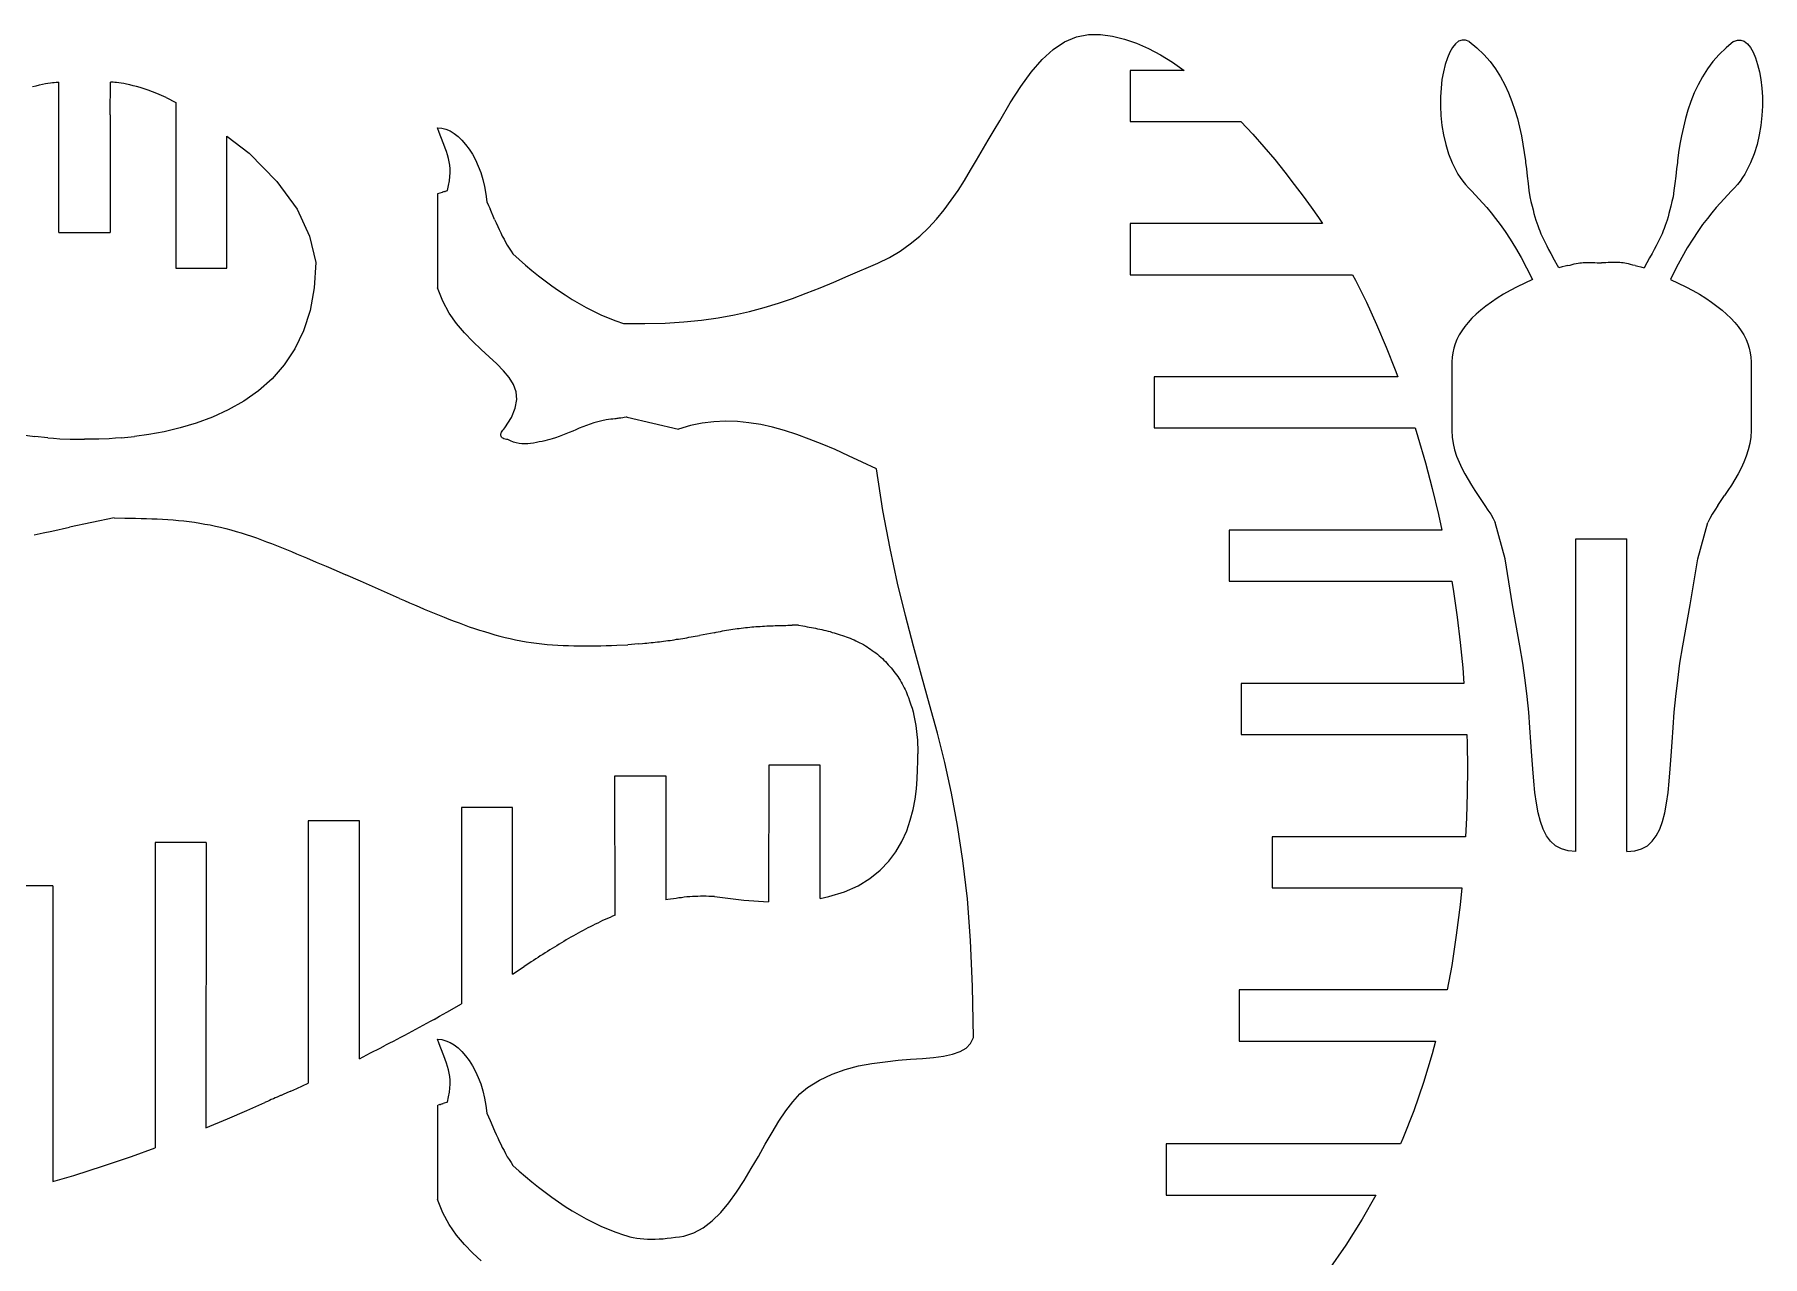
# Model space of a CAD drawing. Header units: inches. Extents: x -115 to 101, y -97 to 101.
# Drawn here: x -0.7 to 100.8, y 28.8 to 100.6 of the extents above; entities that cross this region are included whole.
import ezdxf

# ---------------------------------------------------------------- set-up
doc = ezdxf.new("R2010")
doc.units = ezdxf.units.IN
doc.header["$MEASUREMENT"] = 0

msp = doc.modelspace()

# ---------------------------------------------------------------- linework, layer by layer
for p, q in [((59.8, 100.14), (60.5, 100.44)), ((60.5, 100.44), (61.21, 100.57)), ((61.21, 100.57), (61.91, 100.57)), ((61.91, 100.57), (62.61, 100.48)), ((62.61, 100.48), (63.31, 100.31)), ((58.48, 99.1), (59.13, 99.69)), ((59.13, 99.69), (59.8, 100.14)), ((63.31, 100.31), (64.02, 100.07)), ((64.02, 100.07), (64.72, 99.76)), ((64.72, 99.76), (65.43, 99.38)), ((82.41, 99.53), (82.27, 99.2)), ((82.57, 99.81), (82.41, 99.53)), ((82.74, 100.03), (82.57, 99.81)), ((82.93, 100.18), (82.74, 100.03)), ((83.13, 100.25), (82.93, 100.18)), ((83.34, 100.25), (83.13, 100.25)), ((83.55, 100.16), (83.34, 100.25)), ((83.55, 100.16), (84, 99.79)), ((84, 99.79), (84.4, 99.4)), ((98.63, 99.79), (98.22, 99.4)), ((99.07, 100.16), (98.63, 99.79)), ((99.07, 100.16), (99.29, 100.25)), ((99.29, 100.25), (99.5, 100.25)), ((99.5, 100.25), (99.69, 100.18)), ((99.69, 100.18), (99.88, 100.03)), ((99.88, 100.03), (100.06, 99.81)), ((100.06, 99.81), (100.22, 99.53)), ((100.22, 99.53), (100.36, 99.2)), ((57.84, 98.37), (58.48, 99.1)), ((66.82, 98.47), (63.65, 98.47)), ((63.65, 98.47), (63.65, 95.47)), ((65.43, 99.38), (66.13, 98.95)), ((66.13, 98.95), (66.82, 98.47)), ((82.04, 98.39), (81.95, 97.93)), ((82.14, 98.82), (82.04, 98.39)), ((82.27, 99.2), (82.14, 98.82)), ((84.4, 99.4), (84.77, 98.99)), ((84.77, 98.99), (85.09, 98.55)), ((85.09, 98.55), (85.38, 98.09)), ((97.53, 98.55), (97.24, 98.09)), ((97.86, 98.99), (97.53, 98.55)), ((98.22, 99.4), (97.86, 98.99)), ((100.36, 99.2), (100.48, 98.82)), ((100.48, 98.82), (100.59, 98.39)), ((100.59, 98.39), (100.67, 97.93)), ((-0.78, 97.52), (-0.58, 97.57)), ((-0.58, 97.57), (-0.38, 97.62)), ((-0.38, 97.62), (-0.2, 97.66)), ((-0.2, 97.66), (-0.03, 97.69)), ((-0.03, 97.69), (0.12, 97.72)), ((0.12, 97.72), (0.26, 97.74)), ((0.26, 97.74), (0.38, 97.75)), ((0.38, 97.75), (0.49, 97.76)), ((0.49, 97.76), (0.59, 97.77)), ((0.59, 97.77), (0.66, 97.78)), ((0.66, 97.78), (0.72, 97.78)), ((0.72, 97.78), (0.76, 97.78)), ((0.76, 95.85), (0.76, 97.78)), ((3.77, 95.85), (3.78, 97.78)), ((3.82, 97.78), (3.78, 97.78)), ((3.87, 97.78), (3.82, 97.78)), ((3.95, 97.77), (3.87, 97.78)), ((4.04, 97.76), (3.95, 97.77)), ((4.15, 97.75), (4.04, 97.76)), ((4.27, 97.74), (4.15, 97.75)), ((4.41, 97.72), (4.27, 97.74)), ((4.57, 97.69), (4.41, 97.72)), ((4.73, 97.66), (4.57, 97.69)), ((4.92, 97.62), (4.73, 97.66)), ((5.11, 97.57), (4.92, 97.62)), ((5.32, 97.52), (5.11, 97.57)), ((5.54, 97.46), (5.32, 97.52)), ((5.76, 97.39), (5.54, 97.46)), ((6, 97.3), (5.76, 97.39)), ((56.61, 96.57), (57.22, 97.53)), ((57.22, 97.53), (57.84, 98.37)), ((81.9, 97.43), (81.86, 96.91)), ((81.95, 97.93), (81.9, 97.43)), ((85.38, 98.09), (85.64, 97.62)), ((85.64, 97.62), (85.86, 97.14)), ((96.99, 97.62), (96.76, 97.14)), ((97.24, 98.09), (96.99, 97.62)), ((100.67, 97.93), (100.73, 97.43)), ((100.73, 97.43), (100.76, 96.91)), ((6.25, 97.21), (6, 97.3)), ((6.51, 97.11), (6.25, 97.21)), ((6.78, 96.99), (6.51, 97.11)), ((7.06, 96.87), (6.78, 96.99)), ((7.06, 96.87), (7.62, 96.59)), ((7.62, 96.59), (7.62, 86.85)), ((56, 95.51), (56.61, 96.57)), ((81.86, 96.91), (81.86, 96.36)), ((81.86, 96.36), (81.89, 95.81)), ((85.86, 97.14), (86.06, 96.64)), ((86.06, 96.64), (86.23, 96.14)), ((96.56, 96.64), (96.39, 96.14)), ((96.76, 97.14), (96.56, 96.64)), ((100.76, 96.36), (100.73, 95.81)), ((100.76, 96.91), (100.76, 96.36)), ((0.76, 88.95), (0.76, 95.85)), ((3.77, 95.85), (3.77, 88.95)), ((55.66, 94.95), (56, 95.51)), ((63.65, 95.47), (70.15, 95.47)), ((70.15, 95.47), (70.84, 94.72)), ((81.89, 95.81), (81.95, 95.24)), ((86.23, 96.14), (86.38, 95.64)), ((86.38, 95.64), (86.5, 95.13)), ((96.25, 95.64), (96.12, 95.13)), ((96.39, 96.14), (96.25, 95.64)), ((100.73, 95.81), (100.67, 95.24)), ((10.62, 94.6), (11.92, 93.6)), ((10.62, 86.85), (10.62, 94.6)), ((23.08, 94.83), (22.99, 95.1)), ((22.99, 95.1), (23.23, 95.08)), ((23.18, 94.57), (23.08, 94.83)), ((23.36, 94.12), (23.18, 94.57)), ((23.23, 95.08), (23.48, 95.01)), ((23.48, 95.01), (23.72, 94.91)), ((23.72, 94.91), (23.96, 94.76)), ((23.96, 94.76), (24.19, 94.58)), ((24.19, 94.58), (24.42, 94.37)), ((24.42, 94.37), (24.63, 94.12)), ((54.63, 93.2), (55.32, 94.38)), ((55.32, 94.38), (55.66, 94.95)), ((70.84, 94.72), (71.5, 93.97)), ((81.95, 95.24), (82.04, 94.68)), ((82.04, 94.68), (82.18, 94.12)), ((86.5, 95.13), (86.61, 94.63)), ((86.61, 94.63), (86.7, 94.13)), ((96.01, 94.63), (95.92, 94.13)), ((96.12, 95.13), (96.01, 94.63)), ((100.58, 94.68), (100.45, 94.12)), ((100.67, 95.24), (100.58, 94.68)), ((11.92, 93.6), (13.56, 91.95)), ((23.44, 93.9), (23.36, 94.12)), ((23.51, 93.7), (23.44, 93.9)), ((23.57, 93.5), (23.51, 93.7)), ((23.63, 93.3), (23.57, 93.5)), ((24.63, 94.12), (24.84, 93.85)), ((24.84, 93.85), (25.03, 93.54)), ((25.03, 93.54), (25.21, 93.21)), ((71.5, 93.97), (72.13, 93.23)), ((82.18, 94.12), (82.34, 93.57)), ((82.34, 93.57), (82.55, 93.03)), ((86.7, 94.13), (86.78, 93.64)), ((86.78, 93.64), (86.85, 93.16)), ((95.84, 93.64), (95.77, 93.16)), ((95.92, 94.13), (95.84, 93.64)), ((100.28, 93.57), (100.07, 93.03)), ((100.45, 94.12), (100.28, 93.57)), ((23.67, 93.1), (23.63, 93.3)), ((23.7, 92.9), (23.67, 93.1)), ((23.72, 92.68), (23.7, 92.9)), ((23.71, 92.23), (23.73, 92.46)), ((23.73, 92.46), (23.72, 92.68)), ((25.21, 93.21), (25.37, 92.85)), ((25.37, 92.85), (25.52, 92.47)), ((25.52, 92.47), (25.64, 92.07)), ((53.92, 92.01), (54.28, 92.6)), ((54.28, 92.6), (54.63, 93.2)), ((72.13, 93.23), (72.72, 92.49)), ((72.72, 92.49), (73.28, 91.77)), ((82.55, 93.03), (82.77, 92.61)), ((82.77, 92.61), (82.89, 92.38)), ((82.89, 92.38), (83.02, 92.17)), ((86.85, 93.16), (86.86, 93.06)), ((86.86, 93.06), (86.91, 92.69)), ((86.91, 92.69), (86.96, 92.25)), ((95.72, 92.69), (95.67, 92.25)), ((95.77, 93.06), (95.72, 92.69)), ((95.77, 93.16), (95.77, 93.06)), ((99.73, 92.38), (99.6, 92.17)), ((99.85, 92.61), (99.73, 92.38)), ((100.07, 93.03), (99.85, 92.61)), ((13.56, 91.95), (14.74, 90.32)), ((23.25, 91.3), (22.99, 91.21)), ((23.25, 91.3), (23.28, 91.31)), ((23.39, 91.35), (23.28, 91.31)), ((23.39, 91.35), (23.43, 91.36)), ((23.54, 91.4), (23.43, 91.36)), ((23.54, 91.4), (23.58, 91.41)), ((23.58, 91.41), (23.64, 91.7)), ((23.64, 91.7), (23.69, 91.98)), ((23.69, 91.98), (23.71, 92.23)), ((25.64, 92.07), (25.74, 91.64)), ((25.74, 91.64), (25.82, 91.2)), ((53.14, 90.84), (53.54, 91.42)), ((53.54, 91.42), (53.92, 92.01)), ((73.28, 91.77), (73.8, 91.08)), ((83.02, 92.17), (83.17, 91.97)), ((83.17, 91.97), (83.33, 91.77)), ((83.33, 91.77), (83.51, 91.57)), ((83.51, 91.57), (83.7, 91.37)), ((83.7, 91.37), (84.11, 90.92)), ((86.96, 92.25), (87.01, 91.82)), ((87.01, 91.82), (87.05, 91.42)), ((87.05, 91.42), (87.1, 91.04)), ((95.57, 91.42), (95.52, 91.04)), ((95.62, 91.82), (95.57, 91.42)), ((95.67, 92.25), (95.62, 91.82)), ((98.51, 90.92), (98.93, 91.37)), ((99.12, 91.57), (98.93, 91.37)), ((99.29, 91.77), (99.12, 91.57)), ((99.45, 91.97), (99.29, 91.77)), ((99.6, 92.17), (99.45, 91.97)), ((14.74, 90.32), (15.48, 88.73)), ((22.99, 91.21), (22.99, 85.69)), ((25.82, 91.2), (25.88, 90.75)), ((25.88, 90.75), (25.98, 90.54)), ((25.98, 90.54), (26.07, 90.33)), ((26.34, 89.71), (26.07, 90.33)), ((52.27, 89.74), (52.72, 90.28)), ((52.72, 90.28), (53.14, 90.84)), ((73.8, 91.08), (74.28, 90.43)), ((74.28, 90.43), (74.71, 89.83)), ((84.11, 90.92), (84.34, 90.68)), ((84.34, 90.68), (84.58, 90.41)), ((84.58, 90.41), (84.83, 90.11)), ((87.1, 91.04), (87.17, 90.76)), ((87.17, 90.76), (87.24, 90.5)), ((87.24, 90.5), (87.3, 90.27)), ((95.39, 90.5), (95.33, 90.27)), ((95.45, 90.76), (95.39, 90.5)), ((95.52, 91.04), (95.45, 90.76)), ((98.05, 90.41), (97.79, 90.11)), ((98.29, 90.68), (98.05, 90.41)), ((98.51, 90.92), (98.29, 90.68)), ((26.34, 89.71), (26.43, 89.51)), ((26.43, 89.51), (26.52, 89.31)), ((26.52, 89.31), (26.61, 89.12)), ((51.8, 89.22), (52.27, 89.74)), ((74.94, 89.47), (63.65, 89.47)), ((63.65, 89.47), (63.65, 86.47)), ((74.71, 89.83), (74.94, 89.47)), ((84.83, 90.11), (85.1, 89.78)), ((85.1, 89.78), (85.37, 89.41)), ((85.37, 89.41), (85.66, 89.01)), ((87.3, 90.27), (87.35, 90.06)), ((87.35, 90.06), (87.41, 89.86)), ((87.41, 89.86), (87.46, 89.68)), ((87.46, 89.68), (87.51, 89.51)), ((87.51, 89.51), (87.57, 89.35)), ((87.57, 89.35), (87.63, 89.19)), ((95.06, 89.35), (95, 89.19)), ((95.11, 89.51), (95.06, 89.35)), ((95.16, 89.68), (95.11, 89.51)), ((95.22, 89.86), (95.16, 89.68)), ((95.27, 90.06), (95.22, 89.86)), ((95.33, 90.27), (95.27, 90.06)), ((97.25, 89.41), (96.97, 89.01)), ((97.53, 89.78), (97.25, 89.41)), ((97.79, 90.11), (97.53, 89.78)), ((0.76, 88.95), (3.77, 88.95)), ((15.48, 88.73), (15.84, 87.18)), ((26.61, 89.12), (26.7, 88.93)), ((26.7, 88.93), (26.79, 88.74)), ((26.79, 88.74), (26.89, 88.56)), ((26.89, 88.56), (26.98, 88.38)), ((26.98, 88.38), (27.08, 88.2)), ((50.15, 87.86), (50.74, 88.28)), ((50.74, 88.28), (51.29, 88.73)), ((51.29, 88.73), (51.8, 89.22)), ((85.66, 89.01), (85.96, 88.55)), ((85.96, 88.55), (86.27, 88.05)), ((87.63, 89.19), (87.69, 89.04)), ((87.69, 89.04), (87.75, 88.88)), ((87.75, 88.88), (87.83, 88.72)), ((87.83, 88.72), (87.91, 88.55)), ((87.91, 88.55), (88, 88.36)), ((88, 88.36), (88.1, 88.17)), ((94.62, 88.36), (94.52, 88.17)), ((94.72, 88.55), (94.62, 88.36)), ((94.8, 88.72), (94.72, 88.55)), ((94.87, 88.88), (94.8, 88.72)), ((94.94, 89.04), (94.87, 88.88)), ((95, 89.19), (94.94, 89.04)), ((96.67, 88.55), (96.35, 88.05)), ((96.97, 89.01), (96.67, 88.55)), ((27.08, 88.2), (27.19, 88.03)), ((27.19, 88.03), (27.3, 87.86)), ((27.3, 87.86), (27.41, 87.69)), ((27.41, 87.69), (27.78, 87.36)), ((27.78, 87.36), (28.16, 87.03)), ((48.84, 87.15), (49.52, 87.48)), ((49.52, 87.48), (50.15, 87.86)), ((86.27, 88.05), (86.59, 87.49)), ((86.59, 87.49), (86.92, 86.88)), ((88.1, 88.17), (88.21, 87.96)), ((88.21, 87.96), (88.34, 87.72)), ((88.34, 87.72), (88.48, 87.46)), ((88.81, 86.87), (88.48, 87.46)), ((94.14, 87.46), (93.82, 86.87)), ((94.28, 87.72), (94.14, 87.46)), ((94.41, 87.96), (94.28, 87.72)), ((94.52, 88.17), (94.41, 87.96)), ((96.03, 87.49), (95.7, 86.88)), ((96.35, 88.05), (96.03, 87.49)), ((7.62, 86.85), (10.62, 86.85)), ((15.84, 87.18), (15.75, 85.7)), ((28.16, 87.03), (28.53, 86.72)), ((28.53, 86.72), (28.91, 86.41)), ((28.91, 86.41), (29.3, 86.11)), ((46.25, 86.04), (47.09, 86.4)), ((47.09, 86.4), (48.84, 87.15)), ((63.65, 86.47), (76.7, 86.47)), ((76.7, 86.47), (76.87, 86.15)), ((86.92, 86.88), (87.27, 86.19)), ((89, 86.93), (88.81, 86.87)), ((89.18, 86.98), (89, 86.93)), ((89.33, 87.01), (89.18, 86.98)), ((89.33, 87.01), (89.47, 87.04)), ((89.47, 87.04), (89.6, 87.07)), ((89.6, 87.07), (89.72, 87.1)), ((89.72, 87.1), (89.83, 87.13)), ((89.83, 87.13), (89.94, 87.15)), ((89.94, 87.15), (90.04, 87.16)), ((90.04, 87.16), (90.14, 87.17)), ((90.14, 87.17), (90.23, 87.18)), ((90.23, 87.18), (90.33, 87.19)), ((90.33, 87.19), (90.43, 87.19)), ((90.43, 87.19), (90.54, 87.19)), ((90.54, 87.19), (90.66, 87.19)), ((90.66, 87.19), (90.78, 87.19)), ((90.78, 87.19), (90.92, 87.18)), ((90.92, 87.18), (91.07, 87.17)), ((91.07, 87.17), (91.23, 87.16)), ((91.23, 87.16), (91.31, 87.17)), ((91.39, 87.16), (91.31, 87.17)), ((91.56, 87.17), (91.39, 87.16)), ((91.71, 87.18), (91.56, 87.17)), ((91.84, 87.19), (91.71, 87.18)), ((91.97, 87.19), (91.84, 87.19)), ((92.08, 87.19), (91.97, 87.19)), ((92.19, 87.19), (92.08, 87.19)), ((92.29, 87.19), (92.19, 87.19)), ((92.39, 87.18), (92.29, 87.19)), ((92.49, 87.17), (92.39, 87.18)), ((92.59, 87.16), (92.49, 87.17)), ((92.69, 87.15), (92.59, 87.16)), ((92.79, 87.13), (92.69, 87.15)), ((92.9, 87.1), (92.79, 87.13)), ((93.02, 87.07), (92.9, 87.1)), ((93.15, 87.04), (93.02, 87.07)), ((93.3, 87.01), (93.15, 87.04)), ((93.3, 87.01), (93.44, 86.98)), ((93.44, 86.98), (93.62, 86.93)), ((93.62, 86.93), (93.82, 86.87)), ((95.7, 86.88), (95.36, 86.19)), ((15.75, 85.7), (15.51, 84.37)), ((23.3, 84.91), (22.99, 85.69)), ((29.3, 86.11), (29.69, 85.82)), ((29.69, 85.82), (30.08, 85.54)), ((30.08, 85.54), (30.48, 85.28)), ((30.48, 85.28), (30.89, 85.02)), ((43.82, 85.08), (44.63, 85.38)), ((44.63, 85.38), (45.44, 85.7)), ((45.44, 85.7), (46.25, 86.04)), ((76.87, 86.15), (77.51, 84.85)), ((85.56, 85.32), (85.19, 85.09)), ((85.95, 85.54), (85.56, 85.32)), ((86.37, 85.76), (85.95, 85.54)), ((86.81, 85.98), (86.37, 85.76)), ((87.27, 86.19), (86.81, 85.98)), ((95.36, 86.19), (95.82, 85.98)), ((95.82, 85.98), (96.26, 85.76)), ((96.26, 85.76), (96.67, 85.54)), ((96.67, 85.54), (97.06, 85.32)), ((97.06, 85.32), (97.43, 85.09)), ((15.51, 84.37), (15.12, 83.18)), ((23.67, 84.22), (23.3, 84.91)), ((24.1, 83.6), (23.67, 84.22)), ((30.89, 85.02), (31.3, 84.78)), ((31.3, 84.78), (31.72, 84.54)), ((31.72, 84.54), (32.14, 84.33)), ((32.14, 84.33), (32.57, 84.12)), ((40.41, 84.11), (41.3, 84.31)), ((41.3, 84.31), (42.16, 84.54)), ((42.16, 84.54), (43, 84.8)), ((43, 84.8), (43.82, 85.08)), ((77.51, 84.85), (78.11, 83.54)), ((84.23, 84.39), (83.96, 84.16)), ((84.53, 84.63), (84.23, 84.39)), ((84.85, 84.86), (84.53, 84.63)), ((85.19, 85.09), (84.85, 84.86)), ((97.43, 85.09), (97.77, 84.86)), ((97.77, 84.86), (98.09, 84.63)), ((98.09, 84.63), (98.39, 84.39)), ((98.39, 84.39), (98.66, 84.16)), ((15.12, 83.18), (14.61, 82.12)), ((24.57, 83.05), (24.1, 83.6)), ((32.57, 84.12), (33.01, 83.94)), ((33.01, 83.94), (33.45, 83.76)), ((33.45, 83.76), (33.9, 83.61)), ((33.9, 83.61), (35.16, 83.6)), ((35.16, 83.6), (36.34, 83.63)), ((36.34, 83.63), (37.45, 83.7)), ((37.45, 83.7), (38.49, 83.81)), ((38.49, 83.81), (39.47, 83.94)), ((39.47, 83.94), (40.41, 84.11)), ((78.11, 83.54), (78.68, 82.21)), ((83.11, 83.18), (82.96, 82.93)), ((83.29, 83.43), (83.11, 83.18)), ((83.49, 83.67), (83.29, 83.43)), ((83.71, 83.92), (83.49, 83.67)), ((83.96, 84.16), (83.71, 83.92)), ((98.66, 84.16), (98.91, 83.92)), ((98.91, 83.92), (99.14, 83.67)), ((99.14, 83.67), (99.34, 83.43)), ((99.34, 83.43), (99.52, 83.18)), ((99.52, 83.18), (99.67, 82.93)), ((25.05, 82.54), (24.57, 83.05)), ((25.54, 82.08), (25.05, 82.54)), ((78.68, 82.21), (79.2, 80.88)), ((82.72, 82.41), (82.64, 82.15)), ((82.82, 82.67), (82.72, 82.41)), ((82.96, 82.93), (82.82, 82.67)), ((99.67, 82.93), (99.8, 82.67)), ((99.8, 82.67), (99.91, 82.41)), ((99.91, 82.41), (99.99, 82.15)), ((13.99, 81.18), (13.27, 80.36)), ((14.61, 82.12), (13.99, 81.18)), ((26.02, 81.65), (25.54, 82.08)), ((26.46, 81.24), (26.02, 81.65)), ((26.86, 80.83), (26.46, 81.24)), ((82.54, 81.63), (82.53, 81.36)), ((82.53, 81.36), (82.53, 77.33)), ((82.58, 81.89), (82.54, 81.63)), ((82.64, 82.15), (82.58, 81.89)), ((99.99, 82.15), (100.05, 81.89)), ((100.05, 81.89), (100.08, 81.63)), ((100.08, 81.63), (100.1, 81.36)), ((100.1, 81.36), (100.1, 77.33)), ((13.27, 80.36), (12.47, 79.65)), ((27.19, 80.44), (26.86, 80.83)), ((27.44, 80.03), (27.19, 80.44)), ((79.36, 80.47), (65.05, 80.47)), ((65.05, 80.47), (65.05, 77.47)), ((79.2, 80.88), (79.36, 80.47)), ((12.47, 79.65), (11.61, 79.05)), ((27.6, 79.6), (27.44, 80.03)), ((27.55, 78.64), (27.64, 79.14)), ((27.64, 79.14), (27.6, 79.6)), ((9.77, 78.1), (8.82, 77.75)), ((10.7, 78.53), (9.77, 78.1)), ((11.61, 79.05), (10.7, 78.53)), ((27.32, 78.09), (27.55, 78.64)), ((34.12, 78.11), (34.06, 78.1)), ((34.12, 78.11), (37.13, 77.41)), ((6.94, 77.25), (6.04, 77.09)), ((7.87, 77.47), (6.94, 77.25)), ((8.82, 77.75), (7.87, 77.47)), ((26.71, 77.12), (26.73, 77.17)), ((26.71, 77.07), (26.71, 77.12)), ((26.73, 77.17), (26.75, 77.23)), ((26.75, 77.23), (26.79, 77.29)), ((26.79, 77.29), (26.82, 77.35)), ((26.82, 77.35), (26.87, 77.41)), ((26.87, 77.41), (26.93, 77.48)), ((26.93, 77.48), (27.32, 78.09)), ((30.52, 77.12), (30.33, 77.04)), ((30.72, 77.2), (30.52, 77.12)), ((30.92, 77.29), (30.72, 77.2)), ((31.11, 77.37), (30.92, 77.29)), ((31.31, 77.46), (31.11, 77.37)), ((31.52, 77.54), (31.31, 77.46)), ((31.73, 77.62), (31.52, 77.54)), ((31.94, 77.7), (31.73, 77.62)), ((32.16, 77.77), (31.94, 77.7)), ((32.4, 77.83), (32.16, 77.77)), ((32.64, 77.89), (32.4, 77.83)), ((32.89, 77.94), (32.64, 77.89)), ((33.16, 77.98), (32.89, 77.94)), ((33.28, 77.99), (33.16, 77.98)), ((33.4, 78.01), (33.28, 77.99)), ((33.46, 78.01), (33.4, 78.01)), ((33.51, 78.02), (33.46, 78.01)), ((33.57, 78.03), (33.51, 78.02)), ((33.63, 78.04), (33.57, 78.03)), ((33.69, 78.05), (33.63, 78.04)), ((33.75, 78.05), (33.69, 78.05)), ((33.87, 78.07), (33.75, 78.05)), ((33.94, 78.08), (33.87, 78.07)), ((34.06, 78.1), (33.94, 78.08)), ((37.83, 77.61), (37.13, 77.41)), ((38.53, 77.75), (37.83, 77.61)), ((39.21, 77.84), (38.53, 77.75)), ((39.9, 77.87), (39.21, 77.84)), ((40.59, 77.85), (39.9, 77.87)), ((41.27, 77.78), (40.59, 77.85)), ((41.96, 77.67), (41.27, 77.78)), ((42.66, 77.51), (41.96, 77.67)), ((43.36, 77.32), (42.66, 77.51)), ((44.08, 77.09), (43.36, 77.32)), ((65.05, 77.47), (80.38, 77.47)), ((80.38, 77.47), (80.54, 76.96)), ((82.53, 77.33), (82.55, 76.94)), ((100.1, 77.33), (100.08, 76.94)), ((-1.51, 77.09), (-0.66, 76.97)), ((0.12, 76.89), (-0.66, 76.97)), ((0.12, 76.89), (0.44, 76.87)), ((0.44, 76.87), (0.82, 76.84)), ((0.82, 76.84), (1.42, 76.82)), ((1.42, 76.82), (1.91, 76.81)), ((1.91, 76.81), (2.27, 76.81)), ((2.63, 76.81), (2.27, 76.81)), ((3.11, 76.82), (2.63, 76.81)), ((3.71, 76.84), (3.11, 76.82)), ((4.09, 76.87), (3.71, 76.84)), ((4.41, 76.89), (4.09, 76.87)), ((4.41, 76.89), (5.19, 76.97)), ((6.04, 77.09), (5.19, 76.97)), ((26.71, 77.02), (26.71, 77.07)), ((26.72, 76.98), (26.71, 77.02)), ((26.74, 76.94), (26.72, 76.98)), ((26.78, 76.9), (26.74, 76.94)), ((26.82, 76.87), (26.78, 76.9)), ((26.88, 76.84), (26.82, 76.87)), ((26.95, 76.82), (26.88, 76.84)), ((27.03, 76.8), (26.95, 76.82)), ((27.12, 76.79), (27.03, 76.8)), ((27.28, 76.71), (27.12, 76.79)), ((27.44, 76.64), (27.28, 76.71)), ((27.6, 76.59), (27.44, 76.64)), ((27.77, 76.56), (27.6, 76.59)), ((27.94, 76.54), (27.77, 76.56)), ((28.11, 76.54), (27.94, 76.54)), ((28.28, 76.54), (28.11, 76.54)), ((28.45, 76.56), (28.28, 76.54)), ((28.62, 76.58), (28.45, 76.56)), ((28.79, 76.61), (28.62, 76.58)), ((28.96, 76.65), (28.79, 76.61)), ((29.12, 76.68), (28.96, 76.65)), ((29.28, 76.72), (29.12, 76.68)), ((29.43, 76.76), (29.28, 76.72)), ((29.58, 76.8), (29.43, 76.76)), ((29.72, 76.84), (29.58, 76.8)), ((29.92, 76.9), (29.72, 76.84)), ((30.13, 76.97), (29.92, 76.9)), ((30.33, 77.04), (30.13, 76.97)), ((44.81, 76.82), (44.08, 77.09)), ((45.56, 76.52), (44.81, 76.82)), ((46.32, 76.2), (45.56, 76.52)), ((47.11, 75.84), (46.32, 76.2)), ((80.54, 76.96), (80.98, 75.43)), ((82.55, 76.94), (82.6, 76.56)), ((82.6, 76.56), (82.69, 76.19)), ((82.69, 76.19), (82.81, 75.82)), ((99.93, 76.19), (99.81, 75.82)), ((100.02, 76.56), (99.93, 76.19)), ((100.08, 76.94), (100.02, 76.56)), ((47.92, 75.47), (47.11, 75.84)), ((48.75, 75.07), (47.92, 75.47)), ((49.13, 72.63), (48.75, 75.07)), ((80.98, 75.43), (81.38, 73.91)), ((82.81, 75.82), (82.95, 75.46)), ((82.95, 75.46), (83.11, 75.11)), ((83.11, 75.11), (83.29, 74.77)), ((99.51, 75.11), (99.33, 74.77)), ((99.67, 75.46), (99.51, 75.11)), ((99.81, 75.82), (99.67, 75.46)), ((83.29, 74.77), (83.48, 74.44)), ((83.48, 74.44), (83.68, 74.11)), ((83.68, 74.11), (83.88, 73.8)), ((98.94, 74.11), (98.74, 73.8)), ((99.14, 74.44), (98.94, 74.11)), ((99.33, 74.77), (99.14, 74.44)), ((81.38, 73.91), (81.75, 72.39)), ((83.88, 73.8), (84.08, 73.5)), ((84.08, 73.5), (84.47, 72.92)), ((98.15, 72.92), (98.54, 73.5)), ((98.74, 73.8), (98.54, 73.5)), ((4, 72.19), (1.39, 71.64)), ((4, 72.19), (4.63, 72.18)), ((4.63, 72.18), (4.95, 72.18)), ((4.95, 72.18), (5.26, 72.17)), ((5.26, 72.17), (5.58, 72.16)), ((5.58, 72.16), (5.9, 72.15)), ((5.9, 72.15), (6.21, 72.14)), ((6.21, 72.14), (6.53, 72.13)), ((6.53, 72.13), (6.84, 72.11)), ((6.84, 72.11), (7.16, 72.09)), ((7.16, 72.09), (7.47, 72.07)), ((7.47, 72.07), (7.78, 72.04)), ((7.78, 72.04), (8.1, 72.01)), ((49.55, 70.4), (49.13, 72.63)), ((81.75, 72.39), (81.95, 71.47)), ((84.47, 72.92), (84.65, 72.65)), ((84.65, 72.65), (84.81, 72.4)), ((84.81, 72.4), (84.95, 72.15)), ((84.95, 72.15), (85.07, 71.92)), ((97.67, 72.15), (97.55, 71.92)), ((97.81, 72.4), (97.67, 72.15)), ((97.97, 72.65), (97.81, 72.4)), ((98.15, 72.92), (97.97, 72.65)), ((-0.69, 71.2), (-0.17, 71.31)), ((-0.17, 71.31), (0.35, 71.42)), ((0.35, 71.42), (1.39, 71.64)), ((8.1, 72.01), (8.41, 71.97)), ((8.41, 71.97), (8.72, 71.93)), ((8.72, 71.93), (9.03, 71.89)), ((9.03, 71.89), (9.33, 71.83)), ((9.33, 71.83), (9.64, 71.78)), ((9.64, 71.78), (9.95, 71.71)), ((9.95, 71.71), (10.25, 71.64)), ((10.25, 71.64), (10.55, 71.57)), ((10.55, 71.57), (10.86, 71.49)), ((10.86, 71.49), (11.16, 71.4)), ((11.16, 71.4), (11.46, 71.31)), ((11.46, 71.31), (11.76, 71.21)), ((11.76, 71.21), (12.06, 71.11)), ((12.06, 71.11), (12.35, 71.01)), ((12.35, 71.01), (12.65, 70.9)), ((81.95, 71.47), (69.46, 71.47)), ((69.46, 71.47), (69.46, 68.47)), ((85.65, 69.79), (85.07, 71.92)), ((96.97, 69.79), (97.55, 71.92)), ((12.65, 70.9), (12.95, 70.79)), ((12.95, 70.79), (13.24, 70.68)), ((13.24, 70.68), (13.54, 70.56)), ((13.54, 70.56), (13.83, 70.45)), ((13.83, 70.45), (14.12, 70.33)), ((14.12, 70.33), (14.41, 70.21)), ((14.41, 70.21), (14.71, 70.08)), ((14.71, 70.08), (15, 69.96)), ((49.99, 68.36), (49.55, 70.4)), ((89.81, 70.96), (92.81, 70.96)), ((89.81, 52.6), (89.81, 70.96)), ((92.81, 52.6), (92.81, 70.96)), ((15, 69.96), (15.29, 69.84)), ((15.29, 69.84), (15.87, 69.59)), ((15.87, 69.59), (16.45, 69.35)), ((16.45, 69.35), (17.03, 69.1)), ((17.03, 69.1), (17.6, 68.85)), ((86.1, 67.09), (85.65, 69.79)), ((96.52, 67.09), (96.97, 69.79)), ((18.46, 68.47), (17.6, 68.85)), ((20.76, 67.46), (18.46, 68.47)), ((50.46, 66.45), (49.99, 68.36)), ((69.46, 68.47), (82.52, 68.47)), ((82.52, 68.47), (82.62, 67.87)), ((20.76, 67.46), (21.05, 67.34)), ((21.05, 67.34), (21.34, 67.21)), ((21.34, 67.21), (21.63, 67.09)), ((21.63, 67.09), (21.91, 66.96)), ((21.91, 66.96), (22.2, 66.84)), ((82.62, 67.87), (82.84, 66.37)), ((86.53, 64.68), (86.1, 67.09)), ((96.09, 64.68), (96.52, 67.09)), ((22.2, 66.84), (22.49, 66.72)), ((22.49, 66.72), (22.79, 66.6)), ((22.79, 66.6), (23.08, 66.48)), ((23.08, 66.48), (23.37, 66.36)), ((23.37, 66.36), (23.66, 66.25)), ((23.66, 66.25), (23.96, 66.13)), ((23.96, 66.13), (24.25, 66.02)), ((24.25, 66.02), (24.55, 65.91)), ((50.93, 64.66), (50.46, 66.45)), ((82.84, 66.37), (83.02, 64.88)), ((24.55, 65.91), (24.85, 65.8)), ((24.85, 65.8), (25.15, 65.7)), ((25.15, 65.7), (25.45, 65.6)), ((25.45, 65.6), (25.75, 65.51)), ((25.75, 65.51), (26.05, 65.42)), ((26.05, 65.42), (26.35, 65.33)), ((26.35, 65.33), (26.65, 65.25)), ((26.65, 65.25), (26.96, 65.17)), ((26.96, 65.17), (27.26, 65.1)), ((27.26, 65.1), (27.57, 65.03)), ((27.57, 65.03), (27.88, 64.97)), ((27.88, 64.97), (28.19, 64.92)), ((35.89, 64.91), (36.02, 64.92)), ((36.02, 64.92), (36.14, 64.94)), ((36.14, 64.94), (36.26, 64.95)), ((36.26, 64.95), (36.39, 64.97)), ((36.39, 64.97), (36.51, 64.99)), ((36.51, 64.99), (36.64, 65)), ((36.64, 65), (36.76, 65.02)), ((36.76, 65.02), (36.88, 65.04)), ((36.88, 65.04), (37.01, 65.06)), ((37.01, 65.06), (37.13, 65.07)), ((37.13, 65.07), (37.25, 65.09)), ((37.25, 65.09), (37.38, 65.11)), ((37.38, 65.11), (37.5, 65.13)), ((37.5, 65.13), (37.62, 65.15)), ((37.62, 65.15), (37.74, 65.18)), ((37.74, 65.18), (37.87, 65.2)), ((37.87, 65.2), (37.99, 65.22)), ((37.99, 65.22), (38.11, 65.24)), ((38.11, 65.24), (38.24, 65.27)), ((38.24, 65.27), (38.36, 65.29)), ((39.22, 65.45), (38.36, 65.29)), ((39.22, 65.45), (39.34, 65.48)), ((39.34, 65.48), (39.46, 65.5)), ((39.46, 65.5), (39.59, 65.52)), ((39.59, 65.52), (39.71, 65.55)), ((39.71, 65.55), (39.83, 65.57)), ((39.83, 65.57), (39.95, 65.59)), ((39.95, 65.59), (40.08, 65.61)), ((40.08, 65.61), (40.2, 65.63)), ((40.2, 65.63), (40.32, 65.65)), ((40.32, 65.65), (40.45, 65.67)), ((40.45, 65.67), (40.57, 65.69)), ((40.57, 65.69), (40.69, 65.7)), ((40.69, 65.7), (40.82, 65.72)), ((40.82, 65.72), (40.94, 65.73)), ((40.94, 65.73), (41.06, 65.75)), ((41.06, 65.75), (41.19, 65.76)), ((41.19, 65.76), (41.31, 65.77)), ((41.31, 65.77), (41.43, 65.79)), ((41.43, 65.79), (41.56, 65.8)), ((41.56, 65.8), (41.68, 65.81)), ((41.68, 65.81), (41.81, 65.82)), ((41.81, 65.82), (41.93, 65.82)), ((41.93, 65.82), (42.06, 65.83)), ((42.06, 65.83), (42.18, 65.84)), ((42.18, 65.84), (42.31, 65.85)), ((42.31, 65.85), (42.43, 65.85)), ((42.43, 65.85), (42.55, 65.86)), ((42.55, 65.86), (42.68, 65.86)), ((42.68, 65.86), (42.8, 65.87)), ((42.8, 65.87), (42.93, 65.87)), ((42.93, 65.87), (43.05, 65.87)), ((43.05, 65.87), (43.18, 65.88)), ((43.18, 65.88), (43.3, 65.88)), ((43.3, 65.88), (43.43, 65.88)), ((43.43, 65.88), (43.55, 65.89)), ((43.55, 65.89), (43.8, 65.89)), ((44.18, 65.9), (43.8, 65.89)), ((44.18, 65.9), (44.43, 65.85)), ((44.43, 65.85), (44.55, 65.83)), ((44.55, 65.83), (44.68, 65.8)), ((44.68, 65.8), (44.8, 65.78)), ((44.8, 65.78), (44.93, 65.76)), ((44.93, 65.76), (45.05, 65.73)), ((45.05, 65.73), (45.17, 65.71)), ((45.17, 65.71), (45.3, 65.68)), ((45.3, 65.68), (45.42, 65.65)), ((45.42, 65.65), (45.54, 65.63)), ((45.54, 65.63), (45.67, 65.6)), ((45.67, 65.6), (45.79, 65.57)), ((45.79, 65.57), (45.91, 65.54)), ((45.91, 65.54), (46.03, 65.51)), ((46.03, 65.51), (46.15, 65.47)), ((46.15, 65.47), (46.27, 65.44)), ((46.27, 65.44), (46.39, 65.41)), ((46.39, 65.41), (46.51, 65.37)), ((46.51, 65.37), (46.63, 65.33)), ((46.63, 65.33), (46.75, 65.29)), ((46.75, 65.29), (46.87, 65.25)), ((46.87, 65.25), (46.98, 65.21)), ((46.98, 65.21), (47.1, 65.17)), ((47.1, 65.17), (47.21, 65.12)), ((47.21, 65.12), (47.33, 65.07)), ((47.33, 65.07), (47.44, 65.03)), ((47.44, 65.03), (47.55, 64.97)), ((47.55, 64.97), (47.66, 64.92)), ((47.66, 64.92), (47.77, 64.86)), ((28.19, 64.92), (28.49, 64.87)), ((28.49, 64.87), (28.8, 64.83)), ((28.8, 64.83), (29.11, 64.79)), ((29.11, 64.79), (29.43, 64.76)), ((29.43, 64.76), (29.74, 64.74)), ((29.74, 64.74), (30.05, 64.72)), ((30.05, 64.72), (30.36, 64.7)), ((30.36, 64.7), (30.68, 64.69)), ((30.68, 64.69), (30.99, 64.68)), ((30.99, 64.68), (31.31, 64.67)), ((31.31, 64.67), (31.62, 64.67)), ((31.62, 64.67), (31.94, 64.67)), ((31.94, 64.67), (32.25, 64.68)), ((32.25, 64.68), (32.57, 64.68)), ((32.57, 64.68), (32.89, 64.69)), ((32.89, 64.69), (33.2, 64.7)), ((33.2, 64.7), (33.52, 64.71)), ((33.52, 64.71), (34.16, 64.73)), ((34.78, 64.79), (34.16, 64.73)), ((34.78, 64.79), (35.02, 64.81)), ((35.02, 64.81), (35.15, 64.83)), ((35.15, 64.83), (35.27, 64.84)), ((35.27, 64.84), (35.4, 64.85)), ((35.4, 64.85), (35.52, 64.87)), ((35.52, 64.87), (35.64, 64.88)), ((35.64, 64.88), (35.77, 64.9)), ((35.77, 64.9), (35.89, 64.91)), ((47.77, 64.86), (47.88, 64.81)), ((47.88, 64.81), (47.99, 64.75)), ((47.99, 64.75), (48.1, 64.68)), ((48.1, 64.68), (48.2, 64.62)), ((48.2, 64.62), (48.31, 64.55)), ((48.31, 64.55), (48.41, 64.48)), ((48.41, 64.48), (48.51, 64.41)), ((48.51, 64.41), (48.61, 64.33)), ((48.61, 64.33), (48.71, 64.26)), ((48.71, 64.26), (48.81, 64.18)), ((48.81, 64.18), (48.91, 64.1)), ((48.91, 64.1), (49, 64.01)), ((49, 64.01), (49.1, 63.93)), ((49.1, 63.93), (49.19, 63.84)), ((51.4, 62.93), (50.93, 64.66)), ((83.02, 64.88), (83.17, 63.39)), ((86.7, 63.66), (86.53, 64.68)), ((95.92, 63.66), (96.09, 64.68)), ((49.19, 63.84), (49.28, 63.75)), ((49.28, 63.75), (49.37, 63.66)), ((49.37, 63.66), (49.45, 63.57)), ((49.45, 63.57), (49.54, 63.47)), ((49.54, 63.47), (49.62, 63.38)), ((49.62, 63.38), (49.7, 63.28)), ((49.7, 63.28), (49.78, 63.18)), ((49.78, 63.18), (49.85, 63.08)), ((49.85, 63.08), (49.93, 62.97)), ((49.93, 62.97), (50, 62.87)), ((51.87, 61.24), (51.4, 62.93)), ((83.17, 63.39), (83.24, 62.47)), ((86.84, 62.66), (86.7, 63.66)), ((95.79, 62.66), (95.92, 63.66)), ((50, 62.87), (50.07, 62.77)), ((50.07, 62.77), (50.14, 62.66)), ((50.14, 62.66), (50.2, 62.55)), ((50.2, 62.55), (50.26, 62.44)), ((50.26, 62.44), (50.32, 62.33)), ((50.32, 62.33), (50.38, 62.22)), ((50.38, 62.22), (50.44, 62.11)), ((50.44, 62.11), (50.49, 62)), ((50.49, 62), (50.54, 61.88)), ((50.54, 61.88), (50.58, 61.77)), ((83.24, 62.47), (70.17, 62.47)), ((70.17, 62.47), (70.17, 59.47)), ((86.95, 61.7), (86.84, 62.66)), ((95.68, 61.7), (95.79, 62.66)), ((50.58, 61.77), (50.63, 61.65)), ((50.63, 61.65), (50.7, 61.44)), ((50.7, 61.44), (50.78, 61.22)), ((50.78, 61.22), (50.84, 61.01)), ((50.84, 61.01), (50.9, 60.8)), ((52.33, 59.55), (51.87, 61.24)), ((87.04, 60.78), (86.95, 61.7)), ((95.59, 60.78), (95.68, 61.7)), ((50.9, 60.8), (50.95, 60.59)), ((50.95, 60.59), (50.99, 60.39)), ((50.99, 60.39), (51.03, 60.19)), ((51.03, 60.19), (51.06, 60)), ((51.06, 60), (51.09, 59.82)), ((87.11, 59.88), (87.04, 60.78)), ((87.17, 59.03), (87.11, 59.88)), ((95.46, 59.03), (95.52, 59.88)), ((95.52, 59.88), (95.59, 60.78)), ((51.09, 59.82), (51.11, 59.64)), ((51.11, 59.64), (51.13, 59.47)), ((51.13, 59.47), (51.14, 59.3)), ((51.14, 59.3), (51.16, 59.15)), ((51.16, 59.15), (51.16, 59)), ((51.16, 59), (51.17, 58.86)), ((51.17, 58.86), (51.18, 58.73)), ((52.76, 57.83), (52.33, 59.55)), ((70.17, 59.47), (83.4, 59.47)), ((83.4, 59.47), (83.42, 58.96)), ((83.42, 58.96), (83.44, 57.49)), ((87.22, 58.22), (87.17, 59.03)), ((95.4, 58.22), (95.46, 59.03)), ((51.17, 57.4), (51.18, 57.9)), ((51.18, 58.73), (51.18, 58.62)), ((51.18, 58.62), (51.18, 58.51)), ((51.18, 58.51), (51.18, 58.42)), ((51.18, 58.42), (51.18, 58.34)), ((51.18, 57.9), (51.18, 58.34)), ((53.16, 56.03), (52.76, 57.83)), ((87.28, 57.45), (87.22, 58.22)), ((95.35, 57.45), (95.4, 58.22)), ((33.39, 57.05), (36.39, 57.05)), ((33.41, 48.86), (33.39, 57.05)), ((36.39, 57.05), (36.39, 49.76)), ((42.44, 57.68), (42.42, 49.64)), ((45.44, 57.68), (42.44, 57.68)), ((45.44, 49.85), (45.44, 57.68)), ((51.1, 56.29), (51.15, 56.86)), ((51.15, 56.86), (51.17, 57.4)), ((83.44, 57.49), (83.43, 56.03)), ((87.34, 56.73), (87.28, 57.45)), ((95.29, 56.73), (95.35, 57.45)), ((51.02, 55.68), (51.1, 56.29)), ((53.52, 54.12), (53.16, 56.03)), ((83.43, 56.03), (83.39, 54.57)), ((87.41, 56.06), (87.34, 56.73)), ((87.49, 55.44), (87.41, 56.06)), ((95.13, 55.44), (95.22, 56.06)), ((95.22, 56.06), (95.29, 56.73)), ((27.39, 55.18), (24.39, 55.18)), ((24.39, 55.18), (24.39, 43.65)), ((27.39, 45.4), (27.39, 55.18)), ((50.74, 54.44), (50.9, 55.06)), ((50.9, 55.06), (51.02, 55.68)), ((87.6, 54.87), (87.49, 55.44)), ((87.73, 54.36), (87.6, 54.87)), ((94.89, 54.36), (95.03, 54.87)), ((95.03, 54.87), (95.13, 55.44)), ((18.4, 54.4), (15.4, 54.4)), ((15.4, 54.4), (15.4, 38.99)), ((18.4, 40.43), (18.4, 54.4)), ((50.25, 53.19), (50.53, 53.81)), ((50.53, 53.81), (50.74, 54.44)), ((53.83, 52.07), (53.52, 54.12)), ((83.39, 54.57), (83.33, 53.47)), ((87.89, 53.91), (87.73, 54.36)), ((88.09, 53.52), (87.89, 53.91)), ((94.53, 53.52), (94.73, 53.91)), ((94.73, 53.91), (94.89, 54.36)), ((9.41, 53.13), (6.41, 53.13)), ((6.41, 53.13), (6.41, 35.21)), ((9.41, 53.13), (9.39, 36.38)), ((49.9, 52.59), (50.25, 53.19)), ((83.33, 53.47), (71.99, 53.47)), ((71.99, 53.47), (71.99, 50.47)), ((88.33, 53.2), (88.09, 53.52)), ((88.62, 52.94), (88.33, 53.2)), ((88.96, 52.76), (88.62, 52.94)), ((89.35, 52.64), (88.96, 52.76)), ((93.27, 52.64), (93.67, 52.76)), ((93.67, 52.76), (94.01, 52.94)), ((94.01, 52.94), (94.29, 53.2)), ((94.29, 53.2), (94.53, 53.52)), ((48.97, 51.5), (49.48, 52.03)), ((49.48, 52.03), (49.9, 52.59)), ((54.09, 49.83), (53.83, 52.07)), ((89.81, 52.6), (89.35, 52.64)), ((92.81, 52.6), (93.27, 52.64)), ((47.67, 50.59), (48.37, 51.01)), ((48.37, 51.01), (48.97, 51.5)), ((0.41, 50.59), (-2.59, 50.59)), ((0.41, 50.59), (0.41, 33.22)), ((36.51, 49.78), (36.39, 49.76)), ((36.67, 49.81), (36.51, 49.78)), ((36.83, 49.83), (36.67, 49.81)), ((36.99, 49.85), (36.83, 49.83)), ((37.15, 49.88), (36.99, 49.85)), ((37.31, 49.89), (37.15, 49.88)), ((37.47, 49.91), (37.31, 49.89)), ((37.63, 49.93), (37.47, 49.91)), ((37.79, 49.94), (37.63, 49.93)), ((37.95, 49.95), (37.79, 49.94)), ((38.11, 49.96), (37.95, 49.95)), ((38.27, 49.96), (38.11, 49.96)), ((38.43, 49.97), (38.27, 49.96)), ((38.6, 49.97), (38.43, 49.97)), ((38.76, 49.97), (38.6, 49.97)), ((38.92, 49.96), (38.76, 49.97)), ((39.08, 49.96), (38.92, 49.96)), ((39.24, 49.95), (39.08, 49.96)), ((39.24, 49.95), (40.96, 49.75)), ((40.96, 49.75), (42.42, 49.64)), ((45.44, 49.85), (45.95, 49.95)), ((45.95, 49.95), (46.87, 50.23)), ((46.87, 50.23), (47.67, 50.59)), ((54.28, 47.38), (54.09, 49.83)), ((71.99, 50.47), (83.11, 50.47)), ((83.11, 50.47), (83.01, 49.47)), ((33.12, 48.73), (32.97, 48.67)), ((33.26, 48.8), (33.12, 48.73)), ((33.41, 48.86), (33.26, 48.8)), ((83.01, 49.47), (82.79, 47.68)), ((31.1, 47.73), (30.96, 47.65)), ((31.24, 47.81), (31.1, 47.73)), ((31.38, 47.88), (31.24, 47.81)), ((31.53, 47.96), (31.38, 47.88)), ((31.67, 48.04), (31.53, 47.96)), ((31.81, 48.11), (31.67, 48.04)), ((31.95, 48.18), (31.81, 48.11)), ((32.1, 48.26), (31.95, 48.18)), ((32.24, 48.33), (32.1, 48.26)), ((32.39, 48.4), (32.24, 48.33)), ((32.53, 48.47), (32.39, 48.4)), ((32.68, 48.54), (32.53, 48.47)), ((32.82, 48.6), (32.68, 48.54)), ((32.97, 48.67), (32.82, 48.6)), ((82.79, 47.68), (82.52, 45.91)), ((29.44, 46.73), (29.3, 46.65)), ((29.57, 46.82), (29.44, 46.73)), ((29.71, 46.9), (29.57, 46.82)), ((29.85, 46.99), (29.71, 46.9)), ((29.99, 47.07), (29.85, 46.99)), ((30.12, 47.16), (29.99, 47.07)), ((30.26, 47.24), (30.12, 47.16)), ((30.4, 47.32), (30.26, 47.24)), ((30.54, 47.41), (30.4, 47.32)), ((30.68, 47.49), (30.54, 47.41)), ((30.82, 47.57), (30.68, 47.49)), ((30.96, 47.65), (30.82, 47.57)), ((54.4, 44.67), (54.28, 47.38)), ((27.39, 45.4), (28.07, 45.85)), ((28.34, 46.03), (28.07, 45.85)), ((28.48, 46.12), (28.34, 46.03)), ((28.62, 46.21), (28.48, 46.12)), ((28.75, 46.29), (28.62, 46.21)), ((28.89, 46.38), (28.75, 46.29)), ((29.02, 46.47), (28.89, 46.38)), ((29.16, 46.56), (29.02, 46.47)), ((29.3, 46.65), (29.16, 46.56)), ((82.52, 45.91), (82.25, 44.47)), ((54.44, 41.68), (54.4, 44.67)), ((23.53, 43.17), (24.39, 43.65)), ((82.25, 44.47), (70.04, 44.47)), ((70.04, 44.47), (70.04, 41.47)), ((22.56, 42.62), (22.34, 42.51)), ((22.78, 42.74), (22.56, 42.62)), ((22.78, 42.74), (23.1, 42.93)), ((23.1, 42.93), (23.53, 43.17)), ((20.82, 41.68), (20.6, 41.57)), ((21.04, 41.8), (20.82, 41.68)), ((21.26, 41.91), (21.04, 41.8)), ((21.47, 42.03), (21.26, 41.91)), ((21.69, 42.15), (21.47, 42.03)), ((21.91, 42.27), (21.69, 42.15)), ((22.13, 42.39), (21.91, 42.27)), ((22.34, 42.51), (22.13, 42.39)), ((54.28, 41.33), (54.44, 41.68)), ((18.4, 40.43), (19.06, 40.77)), ((19.06, 40.77), (19.61, 41.05)), ((19.61, 41.05), (19.94, 41.22)), ((20.16, 41.34), (19.94, 41.22)), ((20.38, 41.45), (20.16, 41.34)), ((20.6, 41.57), (20.38, 41.45)), ((23.08, 41.31), (22.99, 41.58)), ((22.99, 41.58), (23.23, 41.56)), ((23.18, 41.06), (23.08, 41.31)), ((23.36, 40.6), (23.18, 41.06)), ((23.23, 41.56), (23.48, 41.49)), ((23.44, 40.39), (23.36, 40.6)), ((23.48, 41.49), (23.72, 41.39)), ((23.72, 41.39), (23.96, 41.25)), ((23.96, 41.25), (24.19, 41.07)), ((24.19, 41.07), (24.42, 40.85)), ((24.42, 40.85), (24.63, 40.61)), ((24.63, 40.61), (24.84, 40.33)), ((52.1, 40.51), (52.69, 40.59)), ((52.69, 40.59), (53.21, 40.7)), ((53.21, 40.7), (53.66, 40.85)), ((53.66, 40.85), (54.02, 41.05)), ((54.02, 41.05), (54.28, 41.33)), ((70.04, 41.47), (81.57, 41.47)), ((81.37, 40.72), (80.87, 39.04)), ((81.57, 41.47), (81.37, 40.72)), ((23.51, 40.18), (23.44, 40.39)), ((23.57, 39.98), (23.51, 40.18)), ((23.63, 39.78), (23.57, 39.98)), ((23.67, 39.58), (23.63, 39.78)), ((23.7, 39.38), (23.67, 39.58)), ((24.84, 40.33), (25.03, 40.02)), ((25.03, 40.02), (25.21, 39.69)), ((25.21, 39.69), (25.37, 39.33)), ((46.15, 39.53), (46.92, 39.8)), ((46.92, 39.8), (47.7, 40.01)), ((47.7, 40.01), (48.49, 40.16)), ((48.49, 40.16), (49.26, 40.26)), ((49.26, 40.26), (50.02, 40.34)), ((50.02, 40.34), (50.75, 40.4)), ((50.75, 40.4), (51.45, 40.45)), ((51.45, 40.45), (52.1, 40.51)), ((14.38, 38.53), (14.72, 38.68)), ((14.72, 38.68), (15.4, 38.99)), ((23.69, 38.46), (23.71, 38.71)), ((23.72, 39.17), (23.7, 39.38)), ((23.71, 38.71), (23.73, 38.94)), ((23.73, 38.94), (23.72, 39.17)), ((25.37, 39.33), (25.52, 38.95)), ((25.52, 38.95), (25.64, 38.55)), ((25.64, 38.55), (25.74, 38.12)), ((44.26, 38.37), (44.7, 38.74)), ((44.7, 38.74), (45.41, 39.18)), ((45.41, 39.18), (46.15, 39.53)), ((80.87, 39.04), (80.29, 37.38)), ((11.8, 37.4), (12.84, 37.86)), ((12.89, 37.88), (12.84, 37.86)), ((13, 37.93), (12.89, 37.88)), ((13.12, 37.98), (13, 37.93)), ((13.23, 38.03), (13.12, 37.98)), ((13.35, 38.08), (13.23, 38.03)), ((13.46, 38.13), (13.35, 38.08)), ((13.58, 38.18), (13.46, 38.13)), ((13.69, 38.23), (13.58, 38.18)), ((13.77, 38.27), (13.69, 38.23)), ((13.8, 38.28), (13.77, 38.27)), ((13.92, 38.33), (13.8, 38.28)), ((14.15, 38.43), (13.92, 38.33)), ((14.38, 38.53), (14.15, 38.43)), ((22.99, 37.69), (23.02, 37.7)), ((22.99, 37.69), (22.99, 32.17)), ((23.13, 37.74), (23.02, 37.7)), ((23.13, 37.74), (23.17, 37.75)), ((23.28, 37.79), (23.17, 37.75)), ((23.28, 37.79), (23.32, 37.8)), ((23.58, 37.89), (23.32, 37.8)), ((23.58, 37.89), (23.64, 38.19)), ((23.64, 38.19), (23.69, 38.46)), ((25.74, 38.12), (25.82, 37.69)), ((25.82, 37.69), (25.88, 37.23)), ((43.43, 37.37), (43.84, 37.91)), ((43.84, 37.91), (44.26, 38.37)), ((9.39, 36.38), (10.65, 36.9)), ((10.65, 36.9), (11.8, 37.4)), ((25.88, 37.23), (25.98, 37.02)), ((25.98, 37.02), (26.07, 36.81)), ((26.07, 36.81), (26.34, 36.19)), ((42.63, 36.1), (43.03, 36.76)), ((43.03, 36.76), (43.43, 37.37)), ((80.29, 37.38), (79.65, 35.75)), ((26.34, 36.19), (26.43, 35.99)), ((26.43, 35.99), (26.52, 35.79)), ((26.52, 35.79), (26.61, 35.6)), ((26.61, 35.6), (26.7, 35.41)), ((42.22, 35.41), (42.63, 36.1)), ((79.65, 35.75), (79.51, 35.43)), ((3.37, 34.14), (5.02, 34.7)), ((5.02, 34.7), (6.41, 35.21)), ((26.7, 35.41), (26.79, 35.22)), ((26.79, 35.22), (26.89, 35.04)), ((26.89, 35.04), (26.98, 34.86)), ((26.98, 34.86), (27.08, 34.68)), ((27.08, 34.68), (27.19, 34.51)), ((27.19, 34.51), (27.3, 34.34)), ((41.4, 33.98), (41.82, 34.69)), ((41.82, 34.69), (42.22, 35.41)), ((79.51, 35.43), (65.75, 35.43)), ((65.75, 35.43), (65.75, 32.43)), ((0.41, 33.22), (1.63, 33.58)), ((1.63, 33.58), (3.37, 34.14)), ((27.3, 34.34), (27.41, 34.17)), ((27.41, 34.17), (27.78, 33.84)), ((27.78, 33.84), (28.16, 33.52)), ((28.16, 33.52), (28.53, 33.2)), ((40.98, 33.28), (41.4, 33.98)), ((28.53, 33.2), (28.91, 32.89)), ((28.91, 32.89), (29.3, 32.59)), ((29.3, 32.59), (29.69, 32.3)), ((40.09, 31.97), (40.54, 32.6)), ((40.54, 32.6), (40.98, 33.28)), ((23.3, 31.39), (22.99, 32.17)), ((29.69, 32.3), (30.08, 32.03)), ((30.08, 32.03), (30.48, 31.76)), ((30.48, 31.76), (30.89, 31.5)), ((30.89, 31.5), (31.3, 31.26)), ((39.61, 31.4), (40.09, 31.97)), ((65.75, 32.43), (78.07, 32.43)), ((78.07, 32.43), (77.27, 31.01)), ((23.67, 30.7), (23.3, 31.39)), ((24.1, 30.08), (23.67, 30.7)), ((31.3, 31.26), (31.72, 31.03)), ((31.72, 31.03), (32.14, 30.81)), ((32.14, 30.81), (32.57, 30.61)), ((32.57, 30.61), (33.01, 30.42)), ((38.04, 30.2), (38.59, 30.5)), ((38.59, 30.5), (39.11, 30.91)), ((39.11, 30.91), (39.61, 31.4)), ((77.27, 31.01), (76.31, 29.48)), ((24.57, 29.53), (24.1, 30.08)), ((25.05, 29.02), (24.57, 29.53)), ((33.01, 30.42), (33.45, 30.25)), ((33.45, 30.25), (33.9, 30.09)), ((33.9, 30.09), (34.09, 30.03)), ((34.09, 30.03), (34.28, 29.97)), ((34.28, 29.97), (34.48, 29.93)), ((34.48, 29.93), (34.68, 29.89)), ((34.68, 29.89), (34.89, 29.87)), ((34.89, 29.87), (35.1, 29.85)), ((35.1, 29.85), (35.32, 29.84)), ((35.32, 29.84), (35.54, 29.83)), ((35.54, 29.83), (35.77, 29.84)), ((35.77, 29.84), (36, 29.85)), ((36, 29.85), (36.23, 29.86)), ((36.23, 29.86), (36.47, 29.89)), ((36.47, 29.89), (36.71, 29.91)), ((36.71, 29.91), (36.96, 29.95)), ((36.96, 29.95), (37.2, 29.98)), ((37.2, 29.98), (37.45, 30.02)), ((37.45, 30.02), (38.04, 30.2)), ((76.31, 29.48), (75.27, 27.99)), ((25.54, 28.56), (25.05, 29.02))]:
    msp.add_line(p, q)

doc.saveas('drawing.dxf')
